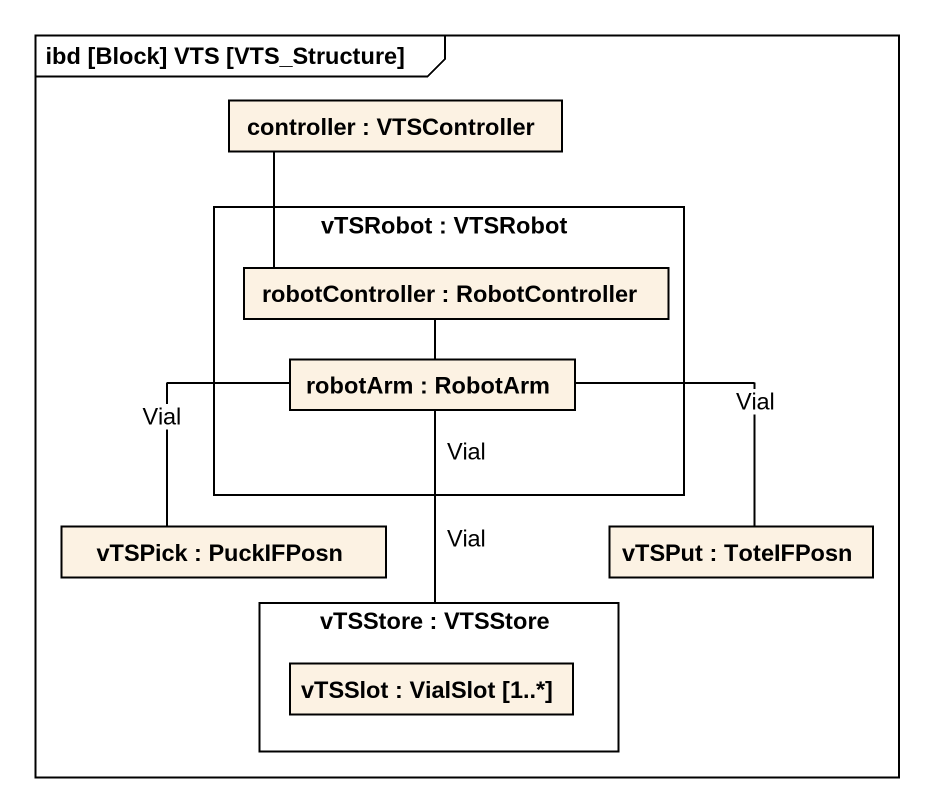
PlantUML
@startuml
mainframe ibd [Block] VTS [VTS_Structure]
rectangle "controller : VTSController" as controller
rectangle "vTSRobot : VTSRobot" as vTSRobot {
  rectangle "robotController : RobotController" as robotController
  rectangle "robotArm : RobotArm" as robotArm
}
rectangle "vTSPick : PuckIFPosn" as vTSPick
rectangle "vTSPut : ToteIFPosn" as vTSPut
rectangle "vTSStore : VTSStore" as vTSStore {
  rectangle "vTSSlot : VialSlot [1..*]" as vTSSlot
}
controller -- robotController
robotController -- robotArm
robotArm -right- vTSPut : Vial
robotArm -- vTSStore : Vial\nVial
vTSPick -up- robotArm : Vial
@enduml
